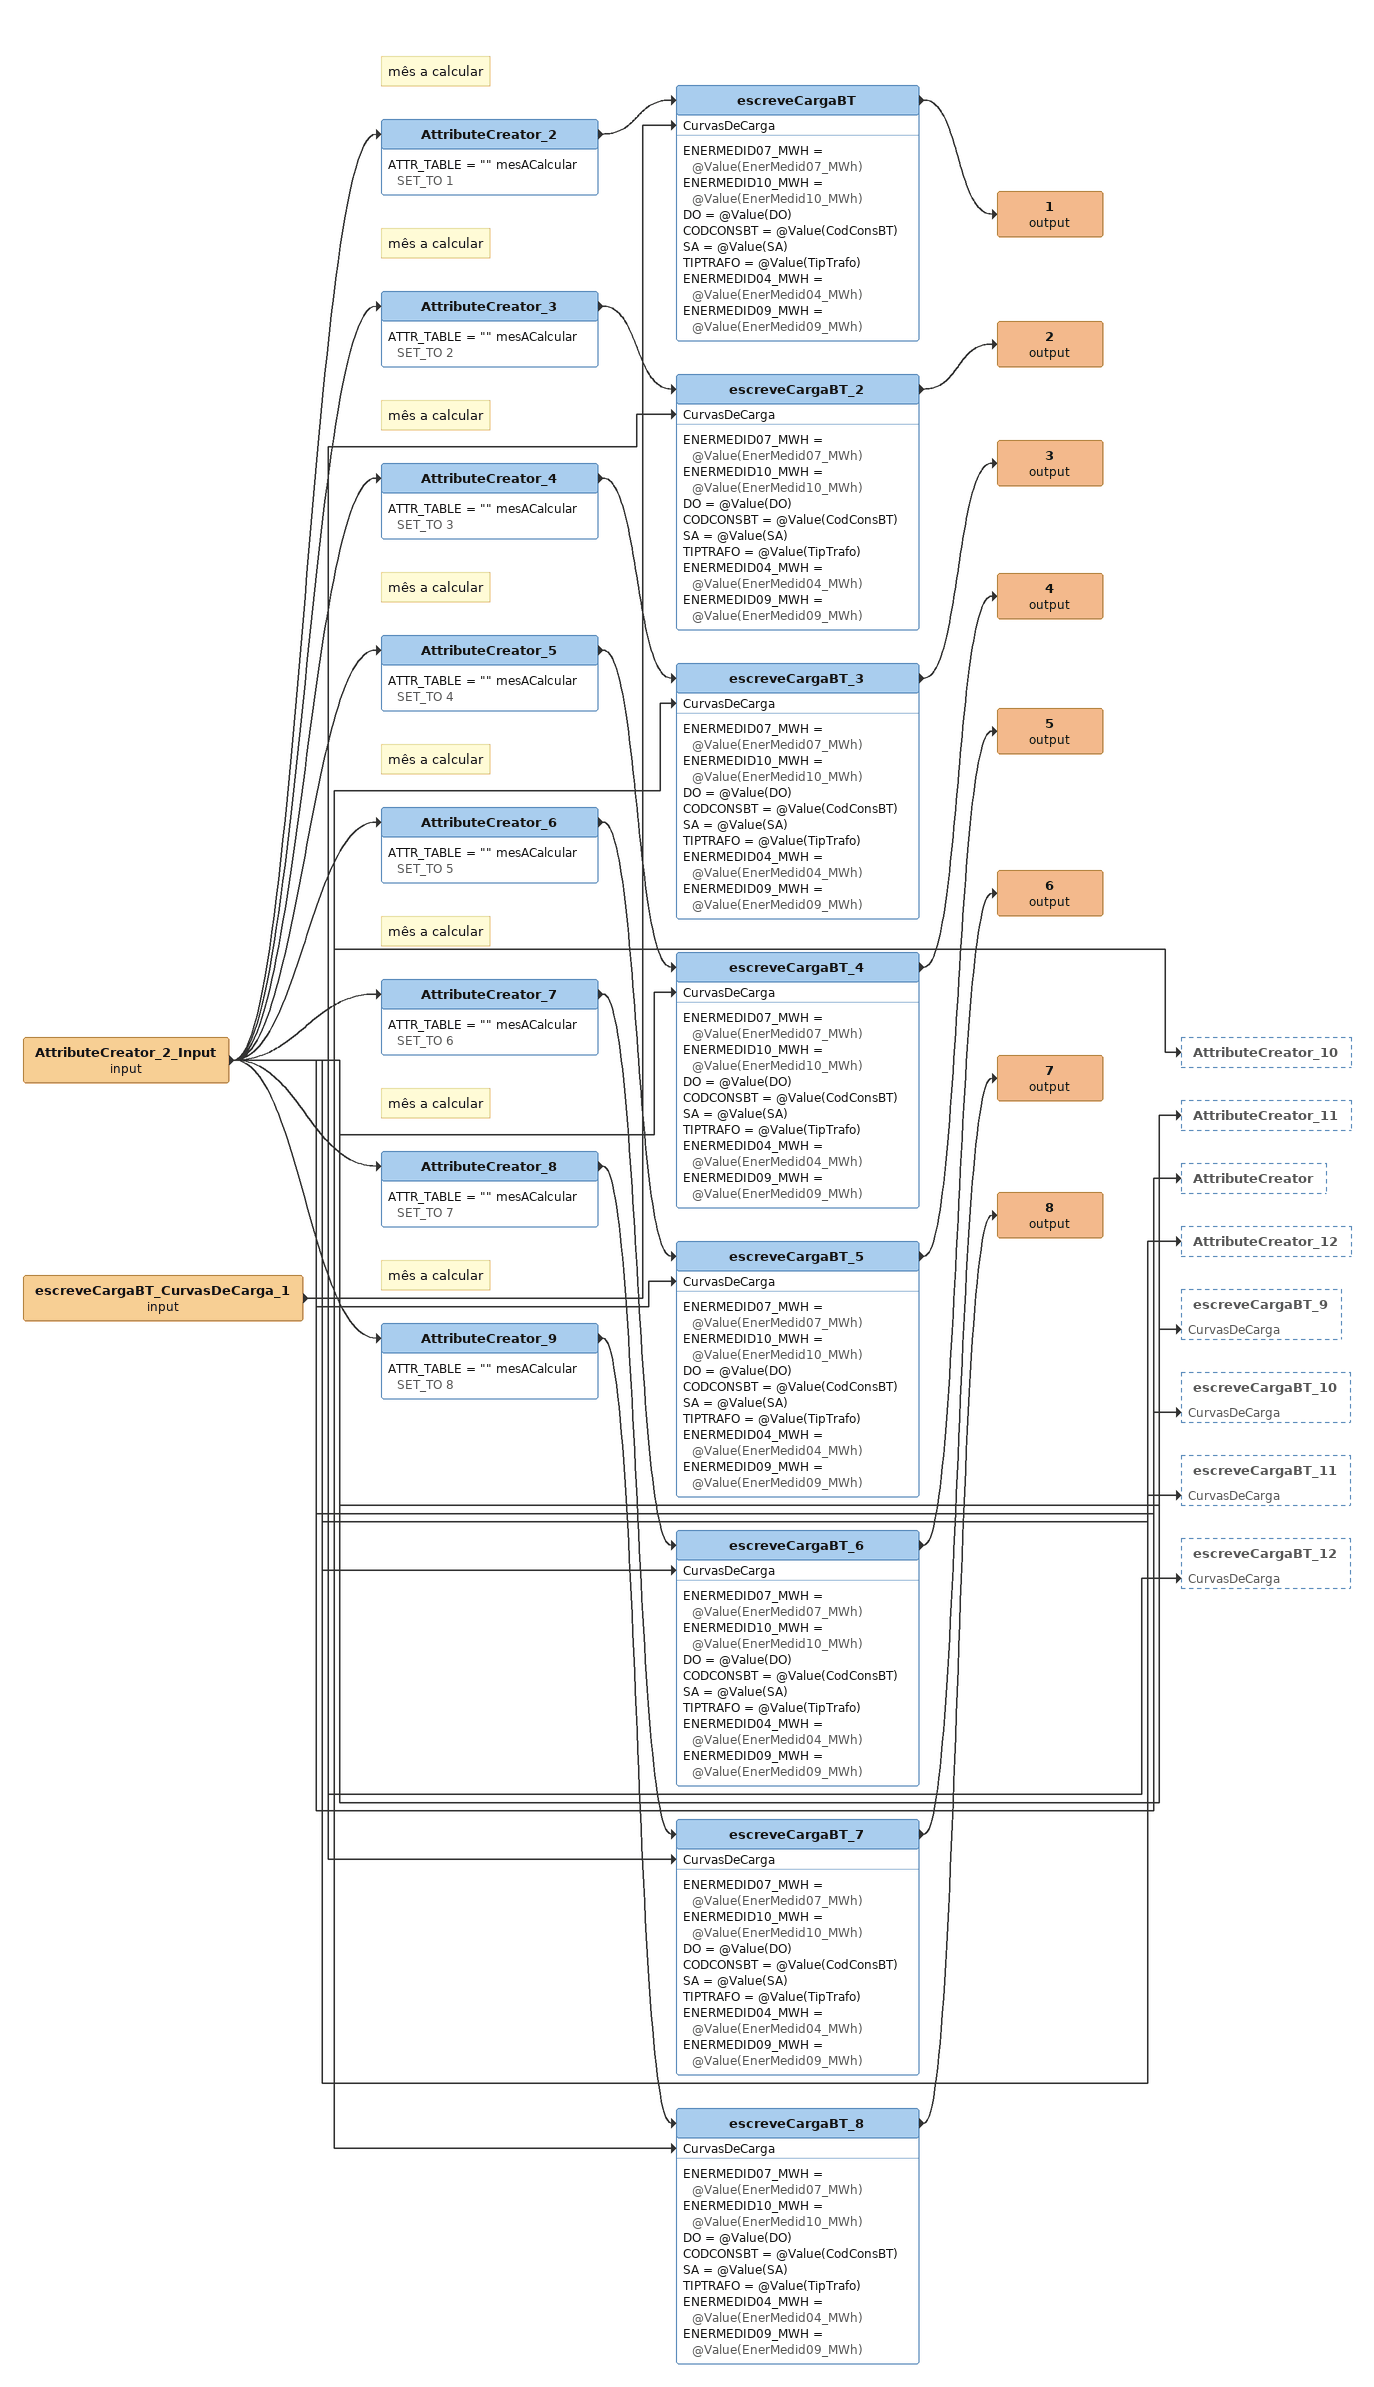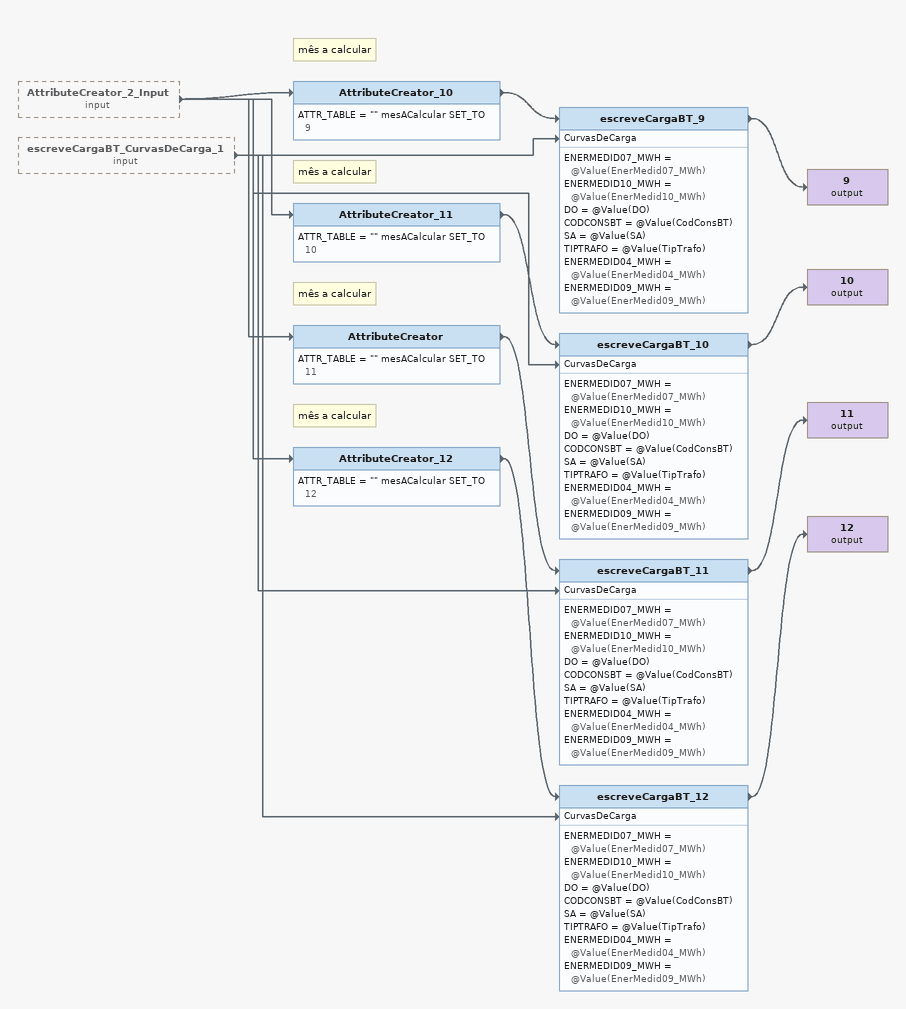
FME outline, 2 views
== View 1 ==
escreveCargaBT_CurvasDeCarga_1 (input)
    -> escreveCargaBT [CurvasDeCarga]
    -> escreveCargaBT_2 [CurvasDeCarga]
    -> escreveCargaBT_3 [CurvasDeCarga]
    -> escreveCargaBT_4 [CurvasDeCarga]
    -> escreveCargaBT_5 [CurvasDeCarga]
    -> escreveCargaBT_6 [CurvasDeCarga]
    -> escreveCargaBT_7 [CurvasDeCarga]
    -> escreveCargaBT_8 [CurvasDeCarga]
    -> escreveCargaBT_9 [CurvasDeCarga]
    -> escreveCargaBT_10 [CurvasDeCarga]
    -> escreveCargaBT_11 [CurvasDeCarga]
    -> escreveCargaBT_12 [CurvasDeCarga]
AttributeCreator_2_Input (input)
    -> AttributeCreator_2
    -> AttributeCreator_3
    -> AttributeCreator_4
    -> AttributeCreator_5
    -> AttributeCreator_6
    -> AttributeCreator_7
    -> AttributeCreator_8
    -> AttributeCreator_9
    -> AttributeCreator_10
    -> AttributeCreator_11
    -> AttributeCreator
    -> AttributeCreator_12
Note: mês a calcular
AttributeCreator_2
    ATTR_TABLE = "" mesACalcular SET_TO 1
    -> escreveCargaBT
escreveCargaBT
    ENERMEDID07_MWH = @Value(EnerMedid07_MWh)
    ENERMEDID10_MWH = @Value(EnerMedid10_MWh)
    DO = @Value(DO)
    CODCONSBT = @Value(CodConsBT)
    SA = @Value(SA)
    TIPTRAFO = @Value(TipTrafo)
    ENERMEDID04_MWH = @Value(EnerMedid04_MWh)
    ENERMEDID09_MWH = @Value(EnerMedid09_MWh)
    -> 1 (output)
1 (output)
Note: mês a calcular
AttributeCreator_3
    ATTR_TABLE = "" mesACalcular SET_TO 2
    -> escreveCargaBT_2
escreveCargaBT_2
    ENERMEDID07_MWH = @Value(EnerMedid07_MWh)
    ENERMEDID10_MWH = @Value(EnerMedid10_MWh)
    DO = @Value(DO)
    CODCONSBT = @Value(CodConsBT)
    SA = @Value(SA)
    TIPTRAFO = @Value(TipTrafo)
    ENERMEDID04_MWH = @Value(EnerMedid04_MWh)
    ENERMEDID09_MWH = @Value(EnerMedid09_MWh)
    -> 2 (output)
2 (output)
Note: mês a calcular
AttributeCreator_4
    ATTR_TABLE = "" mesACalcular SET_TO 3
    -> escreveCargaBT_3
escreveCargaBT_3
    ENERMEDID07_MWH = @Value(EnerMedid07_MWh)
    ENERMEDID10_MWH = @Value(EnerMedid10_MWh)
    DO = @Value(DO)
    CODCONSBT = @Value(CodConsBT)
    SA = @Value(SA)
    TIPTRAFO = @Value(TipTrafo)
    ENERMEDID04_MWH = @Value(EnerMedid04_MWh)
    ENERMEDID09_MWH = @Value(EnerMedid09_MWh)
    -> 3 (output)
3 (output)
Note: mês a calcular
AttributeCreator_5
    ATTR_TABLE = "" mesACalcular SET_TO 4
    -> escreveCargaBT_4
escreveCargaBT_4
    ENERMEDID07_MWH = @Value(EnerMedid07_MWh)
    ENERMEDID10_MWH = @Value(EnerMedid10_MWh)
    DO = @Value(DO)
    CODCONSBT = @Value(CodConsBT)
    SA = @Value(SA)
    TIPTRAFO = @Value(TipTrafo)
    ENERMEDID04_MWH = @Value(EnerMedid04_MWh)
    ENERMEDID09_MWH = @Value(EnerMedid09_MWh)
    -> 4 (output)
4 (output)
Note: mês a calcular
AttributeCreator_6
    ATTR_TABLE = "" mesACalcular SET_TO 5
    -> escreveCargaBT_5
escreveCargaBT_5
    ENERMEDID07_MWH = @Value(EnerMedid07_MWh)
    ENERMEDID10_MWH = @Value(EnerMedid10_MWh)
    DO = @Value(DO)
    CODCONSBT = @Value(CodConsBT)
    SA = @Value(SA)
    TIPTRAFO = @Value(TipTrafo)
    ENERMEDID04_MWH = @Value(EnerMedid04_MWh)
    ENERMEDID09_MWH = @Value(EnerMedid09_MWh)
    -> 5 (output)
5 (output)
Note: mês a calcular
AttributeCreator_7
    ATTR_TABLE = "" mesACalcular SET_TO 6
    -> escreveCargaBT_6
escreveCargaBT_6
    ENERMEDID07_MWH = @Value(EnerMedid07_MWh)
    ENERMEDID10_MWH = @Value(EnerMedid10_MWh)
    DO = @Value(DO)
    CODCONSBT = @Value(CodConsBT)
    SA = @Value(SA)
    TIPTRAFO = @Value(TipTrafo)
    ENERMEDID04_MWH = @Value(EnerMedid04_MWh)
    ENERMEDID09_MWH = @Value(EnerMedid09_MWh)
    -> 6 (output)
6 (output)
Note: mês a calcular
AttributeCreator_8
    ATTR_TABLE = "" mesACalcular SET_TO 7
    -> escreveCargaBT_7
escreveCargaBT_7
    ENERMEDID07_MWH = @Value(EnerMedid07_MWh)
    ENERMEDID10_MWH = @Value(EnerMedid10_MWh)
    DO = @Value(DO)
    CODCONSBT = @Value(CodConsBT)
    SA = @Value(SA)
    TIPTRAFO = @Value(TipTrafo)
    ENERMEDID04_MWH = @Value(EnerMedid04_MWh)
    ENERMEDID09_MWH = @Value(EnerMedid09_MWh)
    -> 7 (output)
7 (output)
Note: mês a calcular
AttributeCreator_9
    ATTR_TABLE = "" mesACalcular SET_TO 8
    -> escreveCargaBT_8
escreveCargaBT_8
    ENERMEDID07_MWH = @Value(EnerMedid07_MWh)
    ENERMEDID10_MWH = @Value(EnerMedid10_MWh)
    DO = @Value(DO)
    CODCONSBT = @Value(CodConsBT)
    SA = @Value(SA)
    TIPTRAFO = @Value(TipTrafo)
    ENERMEDID04_MWH = @Value(EnerMedid04_MWh)
    ENERMEDID09_MWH = @Value(EnerMedid09_MWh)
    -> 8 (output)
8 (output)

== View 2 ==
AttributeCreator_2_Input (input) [outside]
    -> AttributeCreator_10
    -> AttributeCreator_11
    -> AttributeCreator
    -> AttributeCreator_12
escreveCargaBT_CurvasDeCarga_1 (input) [outside]
    -> escreveCargaBT_9 [CurvasDeCarga]
    -> escreveCargaBT_10 [CurvasDeCarga]
    -> escreveCargaBT_11 [CurvasDeCarga]
    -> escreveCargaBT_12 [CurvasDeCarga]
Note: mês a calcular
AttributeCreator_10
    ATTR_TABLE = "" mesACalcular SET_TO 9
    -> escreveCargaBT_9
escreveCargaBT_9
    ENERMEDID07_MWH = @Value(EnerMedid07_MWh)
    ENERMEDID10_MWH = @Value(EnerMedid10_MWh)
    DO = @Value(DO)
    CODCONSBT = @Value(CodConsBT)
    SA = @Value(SA)
    TIPTRAFO = @Value(TipTrafo)
    ENERMEDID04_MWH = @Value(EnerMedid04_MWh)
    ENERMEDID09_MWH = @Value(EnerMedid09_MWh)
    -> 9 (output)
9 (output)
Note: mês a calcular
AttributeCreator_11
    ATTR_TABLE = "" mesACalcular SET_TO 10
    -> escreveCargaBT_10
escreveCargaBT_10
    ENERMEDID07_MWH = @Value(EnerMedid07_MWh)
    ENERMEDID10_MWH = @Value(EnerMedid10_MWh)
    DO = @Value(DO)
    CODCONSBT = @Value(CodConsBT)
    SA = @Value(SA)
    TIPTRAFO = @Value(TipTrafo)
    ENERMEDID04_MWH = @Value(EnerMedid04_MWh)
    ENERMEDID09_MWH = @Value(EnerMedid09_MWh)
    -> 10 (output)
10 (output)
Note: mês a calcular
AttributeCreator
    ATTR_TABLE = "" mesACalcular SET_TO 11
    -> escreveCargaBT_11
escreveCargaBT_11
    ENERMEDID07_MWH = @Value(EnerMedid07_MWh)
    ENERMEDID10_MWH = @Value(EnerMedid10_MWh)
    DO = @Value(DO)
    CODCONSBT = @Value(CodConsBT)
    SA = @Value(SA)
    TIPTRAFO = @Value(TipTrafo)
    ENERMEDID04_MWH = @Value(EnerMedid04_MWh)
    ENERMEDID09_MWH = @Value(EnerMedid09_MWh)
    -> 11 (output)
11 (output)
Note: mês a calcular
AttributeCreator_12
    ATTR_TABLE = "" mesACalcular SET_TO 12
    -> escreveCargaBT_12
escreveCargaBT_12
    ENERMEDID07_MWH = @Value(EnerMedid07_MWh)
    ENERMEDID10_MWH = @Value(EnerMedid10_MWh)
    DO = @Value(DO)
    CODCONSBT = @Value(CodConsBT)
    SA = @Value(SA)
    TIPTRAFO = @Value(TipTrafo)
    ENERMEDID04_MWH = @Value(EnerMedid04_MWh)
    ENERMEDID09_MWH = @Value(EnerMedid09_MWh)
    -> 12 (output)
12 (output)
